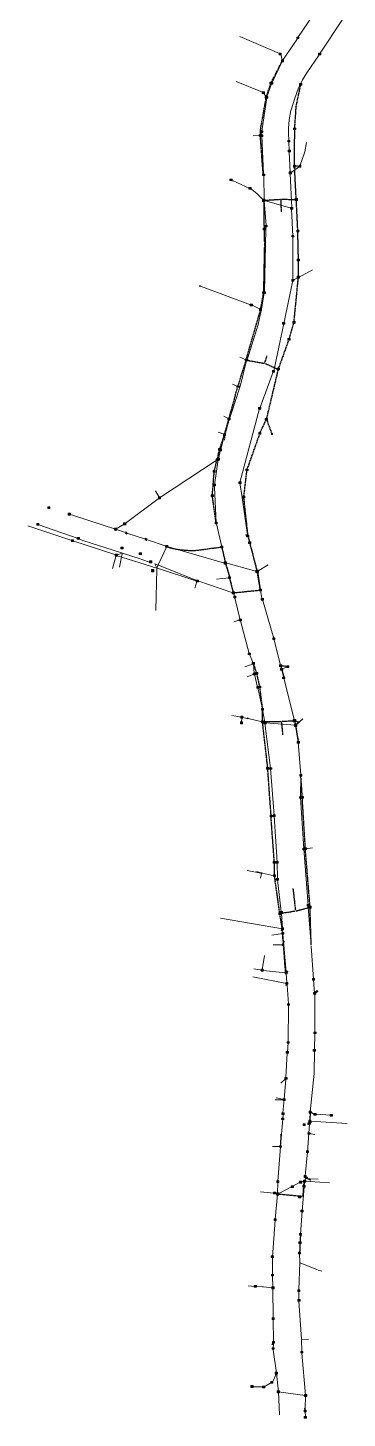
# Model space of a CAD drawing. Header units: metres. Extents: x 105093 to 106173, y 111705 to 118144.
# Drawn here: x 105093 to 105501, y 111705 to 113478 of the extents above; entities that cross this region are included whole.
import ezdxf

# ---------------------------------------------------------------- set-up
doc = ezdxf.new("R2010")
doc.units = ezdxf.units.M
doc.linetypes.add('DASHED', pattern=[1.524, 1.27, -0.254])
for name, color, linetype, lineweight in [('30-RED-ETB-CAMARA', 151, 'CONTINUOUS', 13), ('30-RED-ETB-EXIST', 145, 'CONTINUOUS', 13), ('30-RED-ETB-PROY', 5, 'DASHED', 25)]:
    doc.layers.add(name, color=color, linetype=linetype, lineweight=lineweight)

# ---------------------------------------------------------------- blocks, each defined once
blk = doc.blocks.new('CAM_ETB_T_14')
for p, q in [((-1.39, -1.22), (1.39, 1.22)), ((-1.39, 1.22), (1.39, -1.22))]:
    blk.add_line(p, q)
blk.add_lwpolyline([(-1.39, -1.22), (1.39, -1.22), (1.39, 1.22), (-1.39, 1.22)], close=True)
blk = doc.blocks.new('CAM_ETB_T_13')
for p, q in [((-1.375, -1.025), (1.375, 1.025)), ((-1.375, 1.025), (1.375, -1.025))]:
    blk.add_line(p, q)
blk.add_lwpolyline([(-1.375, -1.025), (1.375, -1.025), (1.375, 1.025), (-1.375, 1.025)], close=True)
blk = doc.blocks.new('CAM_ETB_T_16')
for p, q in [((-1.53, -1.53), (1.53, 1.53)), ((-1.53, 1.53), (1.53, -1.53))]:
    blk.add_line(p, q)
blk.add_lwpolyline([(-1.53, -1.53), (1.53, -1.53), (1.53, 1.53), (-1.53, 1.53)], close=True)
blk = doc.blocks.new('CAM_ETB_T_13A')
for p, q in [((-1.375, -1.025), (1.375, 1.025)), ((-1.375, 1.025), (1.375, -1.025))]:
    blk.add_line(p, q)
blk.add_lwpolyline([(-1.375, -1.025), (1.375, -1.025), (1.375, 1.025), (-1.375, 1.025)], close=True)
blk = doc.blocks.new('CAM_ETB_GEN')
for p, q in [((-0.6, -0.6), (0.6, 0.6)), ((-0.6, 0.6), (0.6, -0.6))]:
    blk.add_line(p, q)
blk.add_lwpolyline([(-0.6, -0.6), (0.6, -0.6), (0.6, 0.6), (-0.6, 0.6)], close=True)
blk = doc.blocks.new('CAM_ETB_T_14A')
for p, q in [((-1.39, -1.22), (1.39, 1.22)), ((-1.39, 1.22), (1.39, -1.22))]:
    blk.add_line(p, q)
blk.add_lwpolyline([(-1.39, -1.22), (1.39, -1.22), (1.39, 1.22), (-1.39, 1.22)], close=True)
blk = doc.blocks.new('CAM_ETB_T_16A')
for p, q in [((-1.53, -1.53), (1.53, 1.53)), ((-1.53, 1.53), (1.53, -1.53))]:
    blk.add_line(p, q)
blk.add_lwpolyline([(-1.53, -1.53), (1.53, -1.53), (1.53, 1.53), (-1.53, 1.53)], close=True)
blk = doc.blocks.new('CAM_ETB_T_18A')
for p, q in [((-1.2, -1.2), (1.2, 1.2)), ((-1.2, 1.2), (1.2, -1.2))]:
    blk.add_line(p, q)
blk.add_lwpolyline([(-1.2, -1.2), (1.2, -1.2), (1.2, 1.2), (-1.2, 1.2)], close=True)
blk = doc.blocks.new('POSTE')
blk.add_circle((0, 0), 0.15)

msp = doc.modelspace()

# ---------------------------------------------------------------- linework, layer by layer
at = {"layer": '30-RED-ETB-EXIST'}
for points in [[(105437.659, 113464.787), (105437.546, 113464.856), (105437.662, 113465.048), (105476.862, 113523.014), (105478.002, 113524.898), (105498.8, 113557.431), (105498.712, 113557.856), (105499.139, 113557.945)], [(105465.454, 113444.116), (105466.022, 113445.056), (105493.821, 113487.015), (105494.753, 113488.313), (105495.561, 113489.499)], [(105363.597, 113466.627), (105414.197, 113444.915), (105414.981, 113444.142)], [(105417.943, 113435.468), (105418.155, 113436.026), (105436.522, 113463.164), (105437.546, 113464.856), (105437.659, 113464.787)], [(105404.196, 113406.621), (105404.432, 113407.165), (105417.553, 113434.439), (105417.943, 113435.468)], [(105417.943, 113435.468), (105415.765, 113443.369), (105414.981, 113444.142)], [(105441.082, 113405.404), (105440.843, 113405.523), (105443.649, 113411.155), (105449.011, 113420.037), (105464.883, 113443.172), (105465.454, 113444.116)], [(105358.877, 113409.143), (105392.548, 113395.569), (105393.471, 113394.86)], [(105397.926, 113388.879), (105398.062, 113389.461), (105403.958, 113406.069), (105404.196, 113406.621)], [(105426.161, 113332.994), (105426.124, 113334.127), (105425.473, 113342.671), (105425.648, 113349.746), (105426.565, 113360.219), (105428.757, 113372.066), (105429.28, 113374.204), (105433.107, 113386.582), (105438.574, 113400.969), (105440.843, 113405.523), (105441.082, 113405.404)], [(105391.464, 113345.131), (105391.413, 113345.726), (105397.79, 113388.298), (105397.326, 113389.02), (105397.303, 113389.059), (105397.096, 113388.939)], [(105397.096, 113388.939), (105397.303, 113389.059), (105394.294, 113394.229), (105393.471, 113394.86)], [(105391.48, 113339.888), (105391.321, 113340.759), (105391.516, 113344.536), (105391.464, 113345.131)], [(105380.682, 113340.01), (105390.685, 113340.181), (105389.748, 113340.253)], [(105393.989, 113290.07), (105393.851, 113291.178), (105391.427, 113339.737), (105391.587, 113340.11), (105390.856, 113340.169), (105391.48, 113339.888)], [(105426.699, 113320.464), (105426.6, 113320.457), (105426.521, 113321.604), (105426.195, 113331.927), (105426.161, 113332.994)], [(105440.254, 113301.135), (105446.653, 113319.396), (105448.761, 113331.439)], [(105428.005, 113292.515), (105427.932, 113292.517), (105427.965, 113293.644), (105426.672, 113319.408), (105426.6, 113320.457), (105426.699, 113320.464)], [(105429.625, 113247.434), (105429.698, 113248.052), (105427.901, 113291.444), (105427.932, 113292.517), (105428.005, 113292.515)], [(105428.005, 113292.515), (105428.542, 113292.471), (105440.244, 113301.106), (105440.254, 113301.135)], [(105353.795, 113282.116), (105353.584, 113282.35), (105352.052, 113283.883), (105352.239, 113283.696)], [(105352.239, 113283.696), (105352.716, 113283.562), (105353.184, 113283.377), (105354.165, 113282.933), (105353.795, 113282.116)], [(105353.795, 113282.116), (105354.165, 113282.933), (105376.386, 113272.875), (105376.461, 113273.042)], [(105393.884, 113257.596), (105394.704, 113258.243), (105394.133, 113288.922), (105393.989, 113290.07)], [(105376.461, 113273.042), (105376.386, 113272.875), (105376.44, 113272.851), (105378.292, 113271.661), (105385.752, 113265.894), (105393.96, 113257.764), (105393.884, 113257.596)], [(105397.02, 113224.682), (105397.101, 113225.557), (105394.416, 113257.005), (105393.884, 113257.596)], [(105393.884, 113257.596), (105395.16, 113257.485), (105429.139, 113247.722), (105429.625, 113247.434)], [(105431.208, 113211.906), (105431.209, 113212.035), (105429.624, 113246.936), (105429.625, 113247.434)], [(105394.962, 113139.835), (105394.809, 113139.991), (105394.948, 113141.504), (105396.843, 113221.022), (105394.827, 113221.07)], [(105394.827, 113221.07), (105396.843, 113221.022), (105396.899, 113223.365), (105397.02, 113224.682)], [(105431.207, 113155.702), (105431.177, 113156.371), (105431.208, 113211.906)], [(105438.273, 113159.498), (105438.415, 113159.238), (105456.206, 113168.929)], [(105419.529, 113100.67), (105431.078, 113155.201), (105431.207, 113155.702)], [(105431.207, 113155.702), (105431.815, 113155.643), (105438.415, 113159.238), (105438.273, 113159.498)], [(105311.596, 113148.113), (105312.814, 113147.604), (105313.146, 113148.397), (105311.928, 113148.906)], [(105313.151, 113148.09), (105377.315, 113124.551), (105378.329, 113124.148)], [(105389.967, 113118.446), (105390.954, 113118.146), (105391.264, 113119.167), (105394.746, 113139.312), (105394.809, 113139.991), (105394.962, 113139.835)], [(105378.329, 113124.148), (105379.361, 113123.737), (105390.39, 113118.227), (105389.967, 113118.446)], [(105386.817, 113099.287), (105390.624, 113117.061), (105390.954, 113118.146), (105389.967, 113118.446)], [(105372.478, 113054.034), (105372.345, 113053.61), (105372.968, 113054.411), (105386.817, 113099.287)], [(105406.459, 113039.645), (105406.727, 113040.218), (105419.529, 113100.67)], [(105361.181, 113020.229), (105363.352, 113019.331), (105363.761, 113020.319), (105372.177, 113053.394), (105372.345, 113053.61), (105372.478, 113054.034)], [(105363.741, 113057.44), (105371.589, 113054.338), (105371.547, 113054.231)], [(105371.547, 113054.231), (105371.589, 113054.338), (105373, 113053.78), (105372.478, 113054.034)], [(105388.869, 112992.319), (105388.875, 112992.66), (105406.186, 113039.063), (105406.459, 113039.645)], [(105349.625, 112978.683), (105350.11, 112978.392), (105350.571, 112979.159), (105353.046, 112986.753), (105362.919, 113018.285), (105363.352, 113019.331), (105361.181, 113020.229)], [(105353.985, 113023.043), (105361.161, 113020.18), (105361.181, 113020.229)], [(105363.671, 112897.537), (105363.623, 112897.874), (105388.819, 112992.288), (105388.869, 112992.319)], [(105343.019, 112982.293), (105349.823, 112978.485), (105349.625, 112978.683)], [(105343.893, 112958.853), (105344.242, 112958.674), (105344.731, 112959.629), (105349.906, 112978.052), (105350.11, 112978.392), (105349.625, 112978.683)], [(105335.688, 112961.801), (105344.196, 112958.959), (105343.893, 112958.853)], [(105338.932, 112939.388), (105339.267, 112940.34), (105344.186, 112958.566), (105344.242, 112958.674), (105343.893, 112958.853)], [(105344.066, 112951.854), (105345.006, 112958.816), (105343.893, 112958.853)], [(105336.31, 112927.533), (105336.109, 112926.559), (105336.17, 112926.953), (105336.45, 112928.114), (105338.977, 112939.603), (105338.932, 112939.388)], [(105260.992, 112878.371), (105260.955, 112878.427), (105334.486, 112926.871), (105334.53, 112926.804)], [(105331.167, 112894.725), (105336.109, 112926.559), (105336.31, 112927.533)], [(105334.53, 112926.804), (105334.486, 112926.871), (105335.711, 112927.678), (105336.31, 112927.533)], [(105260.992, 112878.371), (105260.719, 112878.975), (105255.949, 112887.22)], [(105333.448, 112846.222), (105333.542, 112846.207), (105331.094, 112891.944), (105330.997, 112893.629), (105331.167, 112894.725)], [(105368.724, 112879.193), (105366.381, 112878.849), (105363.657, 112897.354), (105363.671, 112897.537)], [(105216.649, 112845.139), (105217.183, 112845.406), (105260.903, 112878.392), (105260.955, 112878.427), (105260.992, 112878.371)], [(105371.323, 112830.909), (105373.394, 112831.213), (105366.381, 112878.849), (105368.724, 112879.193)], [(105145.883, 112857.375), (105151.449, 112855.745), (105205.081, 112838.185), (105205.104, 112838.253)], [(105092.951, 112842.686), (105149.095, 112824.029), (105149.986, 112823.844)], [(105105.799, 112844.429), (105105.902, 112844.453), (105157.272, 112826.239), (105157.427, 112826.674)], [(105205.104, 112838.253), (105205.081, 112838.185), (105206.151, 112837.835), (105217.652, 112833.961)], [(105205.104, 112838.253), (105205.536, 112838.749), (105216.115, 112844.871), (105216.649, 112845.139)], [(105219.541, 112833.233), (105243.016, 112825.715)], [(105340.541, 112815.622), (105340.463, 112815.604), (105333.708, 112845.025), (105333.448, 112846.222)], [(105373.627, 112829.626), (105373.394, 112831.213), (105371.323, 112830.909)], [(105371.323, 112830.909), (105371.38, 112830.897), (105373.017, 112830.044), (105373.627, 112829.626)], [(105149.986, 112823.844), (105149.316, 112824.066), (105205.46, 112805.41), (105205.923, 112805.073)], [(105157.427, 112826.674), (105157.272, 112826.239), (105163.326, 112824.093), (105212.541, 112807.986), (105236.356, 112800.394)], [(105244.527, 112825.112), (105269.645, 112816.778), (105270.201, 112816.592), (105270.148, 112816.42)], [(105258.122, 112789.294), (105258.993, 112791.406), (105259.865, 112793.517), (105269.879, 112815.539), (105270.148, 112816.42)], [(105270.155, 112816.418), (105270.647, 112816.43), (105344.101, 112794.878), (105345.211, 112795.11), (105345.169, 112795.31)], [(105345.169, 112795.31), (105345.248, 112795.118), (105344.913, 112796.221), (105340.463, 112815.604), (105340.541, 112815.622)], [(105376.077, 112821.184), (105373.627, 112829.626)], [(105385.657, 112784.429), (105385.43, 112784.945), (105376.131, 112820.997), (105376.077, 112821.184)], [(105201.215, 112788.164), (105205.838, 112804.674), (105205.923, 112805.073)], [(105205.923, 112805.073), (105206.491, 112805.39), (105212.812, 112807.771)], [(105256.287, 112734.458), (105257.534, 112787.385), (105258.042, 112788.562), (105257.436, 112788.569), (105206.372, 112804.642), (105205.923, 112805.073)], [(105210.039, 112789.951), (105213.196, 112807.2)], [(105237.39, 112800.11), (105249.539, 112795.956), (105249.798, 112796.715)], [(105309.228, 112772.358), (105308.81, 112772.135), (105258.27, 112788.54), (105257.45, 112788.882), (105255.179, 112794.019), (105256.259, 112793.666), (105308.637, 112772.807), (105309.228, 112772.358)], [(105345.169, 112795.31), (105345.885, 112795.354), (105385.202, 112784.158), (105385.657, 112784.429)], [(105350.367, 112776.477), (105350.215, 112777.567), (105345.458, 112794.089), (105345.248, 112795.118), (105345.211, 112795.11), (105345.169, 112795.31)], [(105385.657, 112784.429), (105385.967, 112784.577), (105385.743, 112784.43), (105399.605, 112792.948)], [(105389.593, 112760.77), (105389.905, 112760.763), (105389.921, 112761.481), (105386.305, 112783.773), (105385.657, 112784.429)], [(105306.169, 112763.058), (105308.848, 112771.563), (105309.139, 112772.389), (105309.228, 112772.358)], [(105309.228, 112772.358), (105309.139, 112772.389), (105309.199, 112772.56), (105309.798, 112772.394), (105354.522, 112757.138), (105355.323, 112756.8), (105355.152, 112757.057)], [(105333.983, 112774.562), (105349.788, 112776.468), (105350.367, 112776.477)], [(105355.152, 112757.057), (105354.984, 112757.503), (105350.519, 112775.387), (105350.367, 112776.477)], [(105392.308, 112748.784), (105392.297, 112748.822), (105391.663, 112750.192), (105389.894, 112760.236), (105389.905, 112760.763), (105389.593, 112760.77)], [(105357.273, 112751.739), (105356.997, 112751.66), (105356.607, 112753.026), (105355.759, 112755.822), (105355.312, 112756.815), (105355.152, 112757.057)], [(105364.165, 112722.611), (105364.102, 112722.66), (105357.212, 112750.909), (105356.997, 112751.66), (105357.273, 112751.739)], [(105406.947, 112698.847), (105406.874, 112698.828), (105406.866, 112698.857), (105392.308, 112748.784)], [(105355.727, 112720.335), (105363.494, 112722.538), (105364.126, 112722.602)], [(105375.681, 112679.392), (105375.365, 112679.956), (105364.358, 112721.619), (105364.126, 112722.602)], [(105415.755, 112664.25), (105415.631, 112664.214), (105415.593, 112664.343), (105406.874, 112698.828), (105406.947, 112698.847)], [(105380.794, 112667.193), (105380.381, 112667.589), (105375.949, 112678.915), (105375.681, 112679.392)], [(105369.805, 112662.748), (105380.385, 112666.784), (105380.64, 112667.136), (105380.709, 112667.083), (105380.794, 112667.193)], [(105372.706, 112650.063), (105381.486, 112653.513), (105381.939, 112654.006), (105382.036, 112653.832)], [(105382.053, 112653.842), (105381.705, 112654.343), (105381.133, 112666.755), (105380.709, 112667.083), (105380.794, 112667.193)], [(105386.464, 112636.523), (105386.673, 112636.103), (105386.197, 112637.089), (105382.322, 112653.32), (105382.036, 112653.832)], [(105416.932, 112659.797), (105416.911, 112659.788), (105415.631, 112664.214), (105415.755, 112664.25)], [(105419.549, 112648.776), (105419.616, 112648.792), (105417.113, 112659.278), (105416.931, 112659.798)], [(105416.932, 112659.797), (105424.756, 112663.147), (105424.693, 112663.041)], [(105392.51, 112608.671), (105392.332, 112609.214), (105386.716, 112636.014), (105386.673, 112636.103), (105386.464, 112636.523)], [(105433.364, 112594.123), (105419.62, 112648.777), (105419.616, 112648.792), (105419.549, 112648.776)], [(105353.36, 112600.683), (105365.468, 112598.479), (105366.024, 112598.494)], [(105395.66, 112591.641), (105395.359, 112592.252), (105392.681, 112608.15), (105392.51, 112608.671)], [(105365.617, 112591.573), (105365.531, 112591.679), (105365.911, 112597.299), (105366.062, 112598.369), (105366.024, 112598.494)], [(105366.024, 112598.494), (105366.062, 112598.369), (105367.184, 112598.218), (105372.351, 112597.153)], [(105372.643, 112596.744), (105373.936, 112596.478), (105374.109, 112597.32), (105372.816, 112597.587)], [(105374.333, 112596.739), (105392.001, 112592.868), (105392.573, 112592.945)], [(105390.717, 112591.41), (105390.961, 112591.543), (105392.57, 112592.878), (105392.573, 112592.945)], [(105392.573, 112592.945), (105392.57, 112592.878), (105392.88, 112592.864), (105395.068, 112591.595), (105395.479, 112591.73), (105395.66, 112591.641)], [(105402.883, 112533.205), (105402.863, 112533.479), (105395.603, 112591.159), (105395.66, 112591.641)], [(105395.66, 112591.641), (105396.15, 112591.443), (105434.136, 112588.439), (105434.693, 112588.406)], [(105434.693, 112588.406), (105434.663, 112588.957), (105433.364, 112594.123)], [(105438.167, 112566.642), (105434.643, 112587.838), (105434.693, 112588.406)], [(105434.693, 112588.406), (105435.166, 112588.325), (105443.732, 112596.367)], [(105441.384, 112524.659), (105441.342, 112525.217), (105438.168, 112566.632), (105438.167, 112566.642)], [(105407.291, 112472.944), (105407.281, 112473.084), (105402.883, 112533.205)], [(105441.083, 112496.195), (105441.057, 112496.309), (105441.383, 112524.053), (105441.384, 112524.659)], [(105445.157, 112430.716), (105445.153, 112430.759), (105441.054, 112496.096), (105441.057, 112496.309), (105441.083, 112496.195)], [(105411.225, 112413.644), (105411.293, 112413.645), (105411.293, 112413.705), (105407.291, 112472.944)], [(105445.14, 112430.734), (105445.742, 112430.711), (105447.162, 112430.916)], [(105450.712, 112358.73), (105449.1, 112380.917), (105445.157, 112430.716)], [(105447.162, 112430.916), (105456.217, 112432.226)], [(105411.459, 112391.92), (105411.44, 112392.517), (105411.293, 112413.645), (105411.225, 112413.644)], [(105372.777, 112403.3), (105390.55, 112399.788)], [(105384.951, 112401.742), (105390.611, 112400.083)], [(105389.883, 112393.193), (105391.11, 112399.204)], [(105390.474, 112399.416), (105391.766, 112399.15), (105391.94, 112399.992), (105390.647, 112400.259)], [(105391.923, 112399.54), (105407.18, 112396.542), (105407.787, 112396.562)], [(105416.543, 112349.47), (105416.623, 112348.557), (105416.448, 112350.567), (105411.479, 112391.323), (105411.459, 112391.92)], [(105453.084, 112356.454), (105450.899, 112356.287), (105450.712, 112358.724)], [(105454.606, 112307.77), (105450.899, 112356.287), (105453.084, 112356.454)], [(105339, 112342.584), (105417.926, 112328.889), (105417.928, 112328.861), (105418.034, 112328.869)], [(105418.034, 112328.869), (105417.883, 112329.479), (105416.639, 112348.374), (105416.623, 112348.557), (105416.543, 112349.47)], [(105404.333, 112320.519), (105417.881, 112322.898), (105418.483, 112323.028)], [(105416.441, 112326.507), (105418.109, 112326.643), (105417.928, 112328.861), (105418.034, 112328.869)], [(105416.441, 112326.507), (105416.857, 112326.683), (105418.027, 112328.289), (105418.034, 112328.869)], [(105418.483, 112323.028), (105418.357, 112323.611), (105418.109, 112326.643), (105416.441, 112326.507)], [(105419.386, 112312.361), (105419.463, 112312.367), (105418.609, 112322.444), (105418.483, 112323.028)], [(105405.972, 112308.248), (105419.388, 112308.203), (105418.24, 112308.212)], [(105418.24, 112308.212), (105419.761, 112308.145), (105419.781, 112308.616), (105419.463, 112312.367), (105419.386, 112312.361)], [(105422.601, 112272.668), (105422.801, 112273.223), (105419.744, 112307.757), (105419.761, 112308.145), (105418.24, 112308.212)], [(105457.575, 112264.438), (105454.691, 112306.722)], [(105392.117, 112275.925), (105392.035, 112276.51), (105395.007, 112294.618)], [(105380.039, 112267.532), (105422.916, 112259.136), (105423.283, 112258.889), (105423.523, 112259.244)], [(105381.264, 112277.871), (105391.508, 112276.016), (105392.117, 112275.925)], [(105392.117, 112275.925), (105393.224, 112275.759), (105421.986, 112272.637), (105422.565, 112272.652)], [(105423.523, 112259.244), (105423.418, 112259.832), (105422.631, 112272.072), (105422.565, 112272.652)], [(105422.601, 112272.668), (105422.796, 112273.276), (105423.931, 112275.146), (105424.577, 112274.2)], [(105459.006, 112246.429), (105457.63, 112263.952), (105457.578, 112264.438)], [(105422.115, 112256.991), (105423.748, 112257.119), (105423.627, 112258.656), (105423.283, 112258.889), (105423.523, 112259.244)], [(105422.115, 112256.991), (105422.477, 112257.262), (105423.627, 112258.656), (105423.523, 112259.244)], [(105425.709, 112232.275), (105425.616, 112233.338), (105423.748, 112257.119), (105422.115, 112256.991)], [(105459.419, 112196.2), (105459.056, 112245.877), (105458.981, 112246.427)], [(105459.006, 112246.429), (105459.012, 112246.361), (105462.894, 112248.994), (105462.202, 112249.683), (105461.859, 112249.965)], [(105425.156, 112183.886), (105425.297, 112184.488), (105425.807, 112231.145), (105425.709, 112232.275)], [(105458.692, 112173.999), (105458.693, 112174.154), (105459.423, 112195.593), (105459.419, 112196.2)], [(105424.192, 112171.415), (105424.301, 112171.912), (105425.128, 112183.288), (105425.156, 112183.886)], [(105422.371, 112138.069), (105422.355, 112139.248), (105424.111, 112170.845), (105424.192, 112171.415)], [(105453.375, 112094.966), (105453.563, 112095.197), (105453.383, 112095.344), (105458.225, 112144.262), (105458.756, 112173.68), (105458.692, 112173.999)], [(105415.946, 112132.054), (105422.212, 112137.98), (105422.368, 112138.069)], [(105420.092, 112111.008), (105422.384, 112137.047), (105422.371, 112138.069)], [(105408.723, 112110.91), (105420.142, 112110.853), (105420.085, 112111.009)], [(105409.703, 112113.217), (105420.085, 112111.009)], [(105418.674, 112093.236), (105418.624, 112094.336), (105420.092, 112111.008)], [(105415.551, 112051.239), (105415.543, 112051.837), (105418.282, 112086.531)], [(105418.282, 112086.531), (105418.725, 112092.137), (105418.674, 112093.236)], [(105452.827, 112083.559), (105452.915, 112084.569), (105453.36, 112094.369), (105453.375, 112094.966)], [(105453.375, 112094.966), (105453.563, 112095.197), (105453.989, 112094.851), (105458.945, 112092.256), (105459.458, 112092.294), (105459.451, 112092.379)], [(105459.451, 112092.379), (105459.458, 112092.294), (105459.932, 112092.33), (105479.846, 112091.006), (105480.327, 112090.977)], [(105451.672, 112067.835), (105451.664, 112067.942), (105452.571, 112080.263), (105451.78, 112080.322)], [(105451.78, 112080.322), (105452.571, 112080.263), (105452.739, 112082.549), (105452.827, 112083.559)], [(105452.827, 112083.559), (105453.312, 112083.461), (105500.578, 112080.421)], [(105405.307, 112051.458), (105414.935, 112051.231), (105415.551, 112051.237)], [(105412.003, 112006.479), (105411.995, 112007.076), (105415.568, 112050.688), (105415.571, 112051.238), (105415.551, 112051.237)], [(105415.551, 112051.239), (105415.331, 112051.711), (105415.723, 112067.062)], [(105449.949, 112044.571), (105451.673, 112067.822), (105451.672, 112067.835)], [(105451.722, 112067.839), (105452.333, 112067.761), (105459.188, 112066.606)], [(105446.899, 112013.152), (105447.001, 112013.148), (105447.029, 112014.016), (105449.949, 112044.5)], [(105411.776, 111990.859), (105411.669, 111991.305), (105412.011, 112005.882), (105412.003, 112006.479)], [(105411.776, 111990.859), (105412.333, 111990.727), (105430.465, 112000.291), (105430.503, 112000.137)], [(105430.503, 112000.137), (105430.519, 112000.07), (105440.585, 112005.859), (105441.2, 112005.855)], [(105441.2, 112005.855), (105441.816, 112005.852), (105445.799, 112007.318), (105446.17, 112007.214)], [(105442.887, 111968.995), (105445.579, 111999.781), (105445.511, 112000.553)], [(105445.511, 112000.553), (105445.673, 112001.345), (105446.316, 112007.231), (105446.17, 112007.214)], [(105446.17, 112007.214), (105446.29, 112007.203), (105446.398, 112008.314), (105447.28, 112010.478)], [(105446.17, 112007.214), (105446.29, 112007.203), (105446.289, 112007.188), (105447.419, 112007.121), (105453.281, 112006.72), (105453.444, 112009.104)], [(105447.266, 112010.485), (105448.569, 112010.372), (105447.232, 112010.444), (105446.963, 112011.992), (105447.001, 112013.148), (105446.899, 112013.152)], [(105447.266, 112010.485), (105448.569, 112010.372), (105453.497, 112010.11), (105453.444, 112009.104)], [(105453.444, 112009.104), (105453.281, 112006.72), (105477.987, 112005.029)], [(105453.444, 112009.104), (105453.497, 112010.11), (105463.388, 112009.583)], [(105389.864, 111993.547), (105407.092, 111991.837), (105407.708, 111991.845)], [(105407.708, 111991.845), (105408.324, 111991.853), (105411.129, 111990.877), (105411.442, 111990.545), (105411.776, 111990.859)], [(105408.573, 111958.045), (105408.59, 111958.642), (105411.717, 111990.252), (105411.442, 111990.545), (105411.776, 111990.859)], [(105441.014, 111939.398), (105442.887, 111968.995)], [(105405.039, 111910.703), (105408.556, 111957.448), (105408.573, 111958.045)], [(105439.785, 111915.307), (105439.784, 111915.341), (105440.325, 111928.503), (105440.328, 111928.549)], [(105440.328, 111928.549), (105441.014, 111939.398)], [(105405.23, 111887.231), (105405.216, 111888.332), (105405.061, 111908.405), (105405.032, 111910.606), (105405.039, 111910.703)], [(105440.001, 111903.173), (105439.785, 111915.307)], [(105438.929, 111867.304), (105439, 111867.305), (105438.984, 111868.487), (105440.001, 111903.173)], [(105440.536, 111903.021), (105462.638, 111894.073)], [(105463.585, 111893.713), (105468.388, 111892.209)], [(105374.389, 111873.718), (105382.736, 111872.956), (105383.351, 111872.984)], [(105405.802, 111871.002), (105405.75, 111872.103), (105405.245, 111886.131), (105405.23, 111887.231)], [(105383.351, 111872.984), (105384.469, 111873.035), (105392.47, 111872.361), (105393.702, 111872.378), (105405.797, 111870.96)], [(105404.398, 111870.153), (105404.423, 111870.204), (105405.807, 111871.07), (105405.802, 111871.002)], [(105406.007, 111831.75), (105406.093, 111831.751), (105406.08, 111832.798), (105405.85, 111869.904), (105405.824, 111870.957), (105405.797, 111870.96)], [(105439.011, 111855.225), (105438.996, 111856.339), (105439.013, 111866.286), (105439, 111867.305), (105438.929, 111867.304)], [(105442.171, 111805.699), (105439.025, 111854.138), (105439.011, 111855.225)], [(105406.549, 111801.449), (105406.654, 111801.45), (105406.639, 111802.616), (105406.109, 111830.597), (105406.093, 111831.751), (105406.007, 111831.75)], [(105442.232, 111804.684), (105451.163, 111805.674)], [(105442.751, 111789.068), (105442.736, 111790.157), (105442.232, 111804.684)], [(105404.322, 111798.825), (105406.491, 111798.611), (105406.668, 111800.415), (105406.654, 111801.45), (105406.549, 111801.449)], [(105404.322, 111798.825), (105404.381, 111798.816), (105406.638, 111801.403), (105406.549, 111801.449)], [(105406.068, 111793.714), (105406.061, 111794.25), (105406.491, 111798.611), (105404.322, 111798.825)], [(105410.145, 111762.302), (105410.139, 111762.839), (105406.09, 111792.049), (105406.068, 111793.714)], [(105447.543, 111733.717), (105447.472, 111733.724), (105447.527, 111734.266), (105442.765, 111787.955), (105442.751, 111789.068)], [(105393.997, 111744.791), (105394.672, 111744.9), (105403.881, 111750.42), (105404.49, 111750.514)], [(105404.49, 111750.514), (105405.098, 111750.608), (105410.196, 111761.838), (105410.145, 111762.302)], [(105412.68, 111738.382), (105410.196, 111761.838), (105410.145, 111762.302)], [(105379.155, 111745.209), (105379.328, 111745.547), (105379.26, 111745.187), (105380.335, 111744.976), (105393.456, 111744.704), (105393.997, 111744.791)], [(105414.119, 111709.152), (105412.68, 111738.382)], [(105412.68, 111738.382), (105446.987, 111733.717), (105447.467, 111733.674), (105447.472, 111733.724), (105447.543, 111733.717)], [(105446.005, 111717.284), (105447.099, 111717.253), (105447.544, 111733.194), (105447.543, 111733.717)], [(105446.971, 111714.027), (105447.01, 111714.081), (105447.099, 111717.253), (105446.005, 111717.284)], [(105446.971, 111714.027), (105446.971, 111714.605), (105446.189, 111716.882), (105446.005, 111717.284)], [(105447.136, 111705.894), (105447.205, 111706.365), (105447.006, 111714.228), (105446.971, 111714.027)]]:
    msp.add_lwpolyline(points, dxfattribs=at)
at = {"layer": '30-RED-ETB-PROY'}
for points in [[(105403.239, 113407.035), (105403.519, 113407.585), (105417.522, 113434.982), (105417.943, 113435.468)], [(105397.096, 113388.939), (105397.256, 113389.499), (105403.136, 113406.457), (105403.239, 113407.035)], [(105433.561, 113348.725), (105433.577, 113349.321), (105435.495, 113377.423), (105441.183, 113404.752), (105441.082, 113405.404)], [(105391.464, 113345.131), (105389.898, 113345.165), (105389.955, 113347.803), (105397.149, 113388.217), (105397.096, 113388.939)], [(105389.748, 113340.253), (105389.805, 113340.856), (105389.898, 113345.165), (105391.464, 113345.131)], [(105433.314, 113301.295), (105433.346, 113301.895), (105433.58, 113348.119), (105433.561, 113348.725)], [(105393.993, 113290.071), (105393.378, 113290.828), (105389.768, 113339.647), (105389.748, 113340.253)], [(105433.314, 113301.295), (105433.993, 113301.458), (105439.568, 113301.284), (105440.3, 113301.118)], [(105435.547, 113258.6), (105435.497, 113259.165), (105433.365, 113300.659), (105433.314, 113301.295)], [(105393.884, 113257.596), (105395.368, 113257.696), (105415.478, 113258.925)], [(105397.024, 113224.682), (105394.813, 113224.653), (105394.393, 113256.978), (105393.884, 113257.596)], [(105416.639, 113242.973), (105416.272, 113258.568)], [(105416.735, 113258.987), (105434.976, 113258.711), (105435.547, 113258.6)], [(105437.531, 113218.423), (105437.526, 113218.98), (105435.637, 113258.024), (105435.547, 113258.6)], [(105394.037, 113140.062), (105394.119, 113140.623), (105395.308, 113201.221), (105394.863, 113220.474), (105394.827, 113221.07)], [(105394.827, 113221.07), (105394.851, 113221.676), (105394.813, 113224.653), (105397.024, 113224.682)], [(105438.273, 113181.54), (105438.334, 113182.128), (105437.539, 113217.752), (105437.531, 113218.423)], [(105438.273, 113159.498), (105438.352, 113159.991), (105438.326, 113180.905), (105438.273, 113181.54)], [(105432.723, 113102.099), (105432.707, 113102.71), (105438.241, 113158.843), (105438.273, 113159.498)], [(105389.967, 113118.446), (105390.139, 113118.996), (105393.995, 113139.444), (105394.037, 113140.062)], [(105371.547, 113054.231), (105371.719, 113054.782), (105389.845, 113117.839), (105389.967, 113118.446)], [(105426.273, 113080.353), (105426.388, 113080.921), (105432.622, 113101.503), (105432.723, 113102.099)], [(105412.711, 113042.388), (105412.937, 113042.922), (105426.227, 113079.647), (105426.273, 113080.353)], [(105361.181, 113020.229), (105361.414, 113020.833), (105371.438, 113053.606), (105371.547, 113054.231)], [(105372.478, 113054.034), (105373.036, 113053.687), (105394.442, 113049.813)], [(105395.225, 113050.119), (105398.167, 113059.196)], [(105395.747, 113049.603), (105412.127, 113042.351), (105412.711, 113042.388)], [(105397.451, 112978.28), (105397.749, 112978.863), (105412.625, 113041.711), (105412.711, 113042.388)], [(105349.625, 112978.683), (105349.772, 112979.254), (105360.858, 113019.781), (105361.181, 113020.229)], [(105343.893, 112958.853), (105344.108, 112959.417), (105349.523, 112978.09), (105349.625, 112978.683)], [(105389.145, 112960.632), (105389.224, 112961.197), (105397.212, 112977.674), (105397.451, 112978.28)], [(105404.566, 112959.837), (105404.425, 112960.394), (105397.988, 112977.956), (105397.451, 112978.28)], [(105337.778, 112940.023), (105338.015, 112940.559), (105343.758, 112958.253), (105343.893, 112958.853)], [(105372.79, 112913.95), (105372.909, 112914.547), (105389.06, 112959.931), (105389.145, 112960.632)], [(105334.53, 112926.804), (105334.709, 112927.356), (105337.642, 112939.423), (105337.778, 112940.023)], [(105330.805, 112912.049), (105330.904, 112912.683), (105334.36, 112926.226), (105334.53, 112926.804)], [(105331.214, 112894.718), (105329.529, 112894.851), (105330.838, 112911.399), (105330.805, 112912.049)], [(105368.724, 112879.193), (105368.664, 112879.792), (105372.66, 112913.363), (105372.79, 112913.95)], [(105328.482, 112880.983), (105328.486, 112881.668), (105329.529, 112894.851), (105331.214, 112894.718)], [(105333.448, 112846.222), (105333.303, 112846.976), (105328.457, 112880.238), (105328.482, 112880.983)], [(105373.627, 112829.626), (105373.918, 112830.494), (105368.69, 112878.551), (105368.724, 112879.193)], [(105217.216, 112833.262), (105219.513, 112832.483), (105219.967, 112833.821), (105217.67, 112834.6)], [(105242.348, 112825.083), (105244.644, 112824.304), (105245.098, 112825.642), (105242.801, 112826.421)], [(105270.155, 112816.418), (105270.715, 112815.718), (105273.425, 112814.937), (105282.208, 112812.802), (105292.346, 112811.667), (105303.737, 112810.936), (105312.657, 112811.826), (105322.854, 112813.453), (105339.96, 112815.485), (105340.541, 112815.622)], [(105345.169, 112795.31), (105345.229, 112796.165), (105340.986, 112815.103), (105340.541, 112815.622)], [(105376.12, 112821.196), (105376.377, 112821.263), (105374.353, 112828.997), (105373.627, 112829.626)], [(105385.657, 112784.429), (105385.788, 112785.295), (105376.377, 112821.263), (105376.12, 112821.196)], [(105350.367, 112776.477), (105350.649, 112777.357), (105345.68, 112794.636), (105345.169, 112795.31)], [(105389.593, 112760.77), (105389.707, 112761.474), (105385.904, 112783.606), (105385.657, 112784.429)], [(105355.152, 112757.057), (105355.36, 112757.835), (105350.842, 112775.752), (105350.367, 112776.477)], [(105355.152, 112757.057), (105355.758, 112757.321), (105389.186, 112760.622), (105389.593, 112760.77)], [(105385.072, 112654.582), (105385.028, 112655.228), (105381.212, 112666.5), (105380.794, 112667.193)], [(105389.045, 112637.251), (105389.048, 112637.866), (105385.254, 112653.99), (105385.072, 112654.582)], [(105415.755, 112664.25), (105416.436, 112664.382), (105424.662, 112663.596), (105424.693, 112663.041)], [(105416.931, 112659.798), (105417.171, 112659.863), (105416.132, 112663.724), (105415.755, 112664.25)], [(105419.549, 112648.776), (105419.909, 112649.69), (105417.171, 112659.863), (105416.931, 112659.798)], [(105392.515, 112608.673), (105392.559, 112609.513), (105389.189, 112636.699), (105389.045, 112637.251)], [(105392.573, 112592.945), (105392.664, 112593.498), (105392.635, 112608.126), (105392.515, 112608.673)], [(105399.156, 112533.258), (105399.232, 112533.854), (105392.482, 112592.393), (105392.573, 112592.945)], [(105392.573, 112592.945), (105393.143, 112592.851), (105395.634, 112592.904), (105395.66, 112591.641)], [(105395.66, 112591.641), (105395.634, 112592.904), (105416.228, 112593.343)], [(105418.606, 112576.301), (105416.876, 112592.98)], [(105417.565, 112593.367), (105432.659, 112594.202), (105433.341, 112594.117)], [(105433.341, 112594.117), (105433.991, 112594.275), (105438.786, 112592.361), (105434.693, 112588.406)], [(105434.693, 112588.406), (105434.892, 112588.441), (105433.999, 112593.596), (105433.341, 112594.117)], [(105438.123, 112566.635), (105438.534, 112567.42), (105434.892, 112588.441), (105434.693, 112588.406)], [(105403.506, 112472.582), (105403.441, 112473.195), (105399.198, 112532.659), (105399.156, 112533.258)], [(105443.213, 112496.283), (105443.273, 112496.873), (105441.398, 112524.062), (105441.384, 112524.659)], [(105447.168, 112430.876), (105447.204, 112431.465), (105443.208, 112495.68), (105443.213, 112496.283)], [(105407.566, 112413.574), (105407.501, 112414.177), (105403.36, 112472.022), (105403.506, 112472.582)], [(105450.738, 112358.732), (105452.989, 112358.916), (105447.159, 112430.271), (105447.168, 112430.876)], [(105407.786, 112396.581), (105407.773, 112397.365), (105407.705, 112412.965), (105407.566, 112413.574)], [(105414.607, 112348.381), (105414.378, 112349.028), (105407.876, 112395.703), (105407.786, 112396.581)], [(105434.913, 112352.081), (105431.73, 112380.016)], [(105435.366, 112351.591), (105452.594, 112356.394), (105453.084, 112356.454)], [(105453.084, 112356.454), (105453.15, 112356.944), (105452.989, 112358.916), (105450.738, 112358.732)], [(105454.603, 112307.81), (105453.185, 112355.813), (105453.084, 112356.454)], [(105418.034, 112328.869), (105417.695, 112329.612), (105414.595, 112347.763), (105414.607, 112348.381)], [(105414.607, 112348.381), (105415.251, 112348.476), (105416.669, 112348.71), (105416.543, 112349.47)], [(105416.543, 112349.47), (105416.669, 112348.71), (105434.032, 112351.565)], [(105419.386, 112312.361), (105418.874, 112312.852), (105418.101, 112322.115), (105418.483, 112323.028)], [(105418.24, 112308.212), (105419.356, 112308.295), (105419.104, 112311.666), (105419.386, 112312.361)], [(105418.24, 112308.212), (105418.588, 112308.761), (105419.514, 112311.769), (105419.386, 112312.361)], [(105422.601, 112272.668), (105421.952, 112273.504), (105419.356, 112308.295), (105418.24, 112308.212)], [(105458.981, 112246.427), (105459.606, 112246.933), (105461.719, 112249.547), (105461.859, 112249.965)], [(105452.827, 112083.559), (105453.064, 112083.544), (105453.742, 112094.15), (105453.375, 112094.966)], [(105451.78, 112080.322), (105452.901, 112081.001), (105453.064, 112083.544), (105452.827, 112083.559)], [(105451.78, 112080.322), (105453.463, 112080.396), (105454.734, 112081.698), (105452.827, 112083.559)], [(105439.876, 111986.952), (105444.233, 111988.374), (105445.148, 111999.743), (105445.511, 112000.553)], [(105445.511, 112000.553), (105445.124, 112001.337), (105445.926, 112006.42), (105446.17, 112007.214)], [(105446.899, 112013.152), (105447.077, 112012.254), (105448.616, 112011.332)], [(105448.616, 112011.332), (105450.562, 112010.163), (105453.444, 112009.104)], [(105453.444, 112009.104), (105451.841, 112009.749), (105453.285, 112009.169), (105453.444, 112009.104)], [(105411.776, 111990.859), (105412.589, 111990.843), (105439.994, 111988.172), (105439.876, 111986.952)], [(105439.799, 111915.307), (105440.232, 111916.116), (105440.821, 111928.525), (105440.345, 111928.548)], [(105440.345, 111928.548), (105440.821, 111928.525), (105441.307, 111938.773), (105440.965, 111939.401)]]:
    msp.add_lwpolyline(points, dxfattribs=at)

# ---------------------------------------------------------------- block references
at = {"layer": '30-RED-ETB-CAMARA'}
for name, p in [('CAM_ETB_T_13', (105437.659, 113464.787)), ('CAM_ETB_T_13', (105414.981, 113444.142)), ('CAM_ETB_T_14', (105417.943, 113435.468)), ('CAM_ETB_T_13', (105465.451, 113444.118)), ('CAM_ETB_T_13', (105403.239, 113407.035)), ('CAM_ETB_T_13', (105404.195, 113406.617)), ('CAM_ETB_T_13', (105441.082, 113405.404)), ('CAM_ETB_T_13', (105393.443, 113394.824)), ('CAM_ETB_T_13', (105397.096, 113388.939)), ('CAM_ETB_T_14', (105397.926, 113388.879)), ('CAM_ETB_T_13', (105391.464, 113345.131)), ('CAM_ETB_T_13', (105433.561, 113348.725)), ('CAM_ETB_T_13', (105389.748, 113340.253)), ('CAM_ETB_T_13', (105391.48, 113339.888)), ('CAM_ETB_T_13', (105426.161, 113332.994)), ('CAM_ETB_T_13', (105426.699, 113320.464)), ('CAM_ETB_T_14', (105428.005, 113292.515)), ('CAM_ETB_T_14', (105433.314, 113301.295)), ('CAM_ETB_T_18A', (105440.3, 113301.118)), ('CAM_ETB_T_13', (105352.239, 113283.696)), ('POSTE', (105353.795, 113282.116)), ('CAM_ETB_T_13', (105376.461, 113273.042)), ('CAM_ETB_T_13', (105393.993, 113290.071)), ('CAM_ETB_T_16', (105393.884, 113257.596)), ('CAM_ETB_T_14', (105435.547, 113258.6)), ('CAM_ETB_T_14', (105429.625, 113247.434)), ('CAM_ETB_T_13', (105394.827, 113221.07)), ('CAM_ETB_T_13', (105397.024, 113224.682)), ('CAM_ETB_T_13', (105431.162, 113211.906)), ('CAM_ETB_T_13', (105437.531, 113218.423)), ('CAM_ETB_T_13', (105438.273, 113181.54)), ('CAM_ETB_T_13', (105431.207, 113155.702)), ('CAM_ETB_T_14', (105438.273, 113159.498)), ('CAM_ETB_T_13', (105394.037, 113140.062)), ('CAM_ETB_T_13', (105394.962, 113139.835)), ('CAM_ETB_T_13', (105378.319, 113124.123)), ('CAM_ETB_T_14', (105389.967, 113118.446)), ('CAM_ETB_T_13', (105419.529, 113100.67)), ('CAM_ETB_T_13', (105432.723, 113102.099)), ('CAM_ETB_T_13', (105426.273, 113080.353)), ('CAM_ETB_T_13', (105371.547, 113054.231)), ('CAM_ETB_T_13', (105372.478, 113054.034)), ('CAM_ETB_T_13', (105406.465, 113039.642)), ('CAM_ETB_T_13', (105412.711, 113042.388)), ('CAM_ETB_T_13', (105361.181, 113020.229)), ('CAM_ETB_T_13', (105388.869, 112992.319)), ('CAM_ETB_T_13', (105349.625, 112978.683)), ('CAM_ETB_T_13', (105397.451, 112978.28)), ('CAM_ETB_T_13', (105343.893, 112958.853)), ('CAM_ETB_T_13', (105389.145, 112960.632)), ('CAM_ETB_GEN', (105404.566, 112959.837)), ('CAM_ETB_T_13', (105337.778, 112940.023)), ('CAM_ETB_T_13', (105338.932, 112939.388)), ('CAM_ETB_T_14', (105334.53, 112926.804)), ('CAM_ETB_T_14A', (105336.31, 112927.533)), ('CAM_ETB_T_13', (105330.805, 112912.049)), ('CAM_ETB_T_13', (105372.79, 112913.95)), ('CAM_ETB_T_13', (105331.214, 112894.718)), ('CAM_ETB_T_13', (105363.671, 112897.537)), ('CAM_ETB_T_13', (105119.866, 112865.695)), ('CAM_ETB_T_14', (105260.992, 112878.371)), ('CAM_ETB_T_13', (105328.482, 112880.983)), ('CAM_ETB_T_13', (105368.724, 112879.193)), ('CAM_ETB_T_14', (105145.883, 112857.375)), ('CAM_ETB_T_13A', (105105.799, 112844.429)), ('CAM_ETB_T_14A', (105205.104, 112838.253)), ('CAM_ETB_T_14', (105216.649, 112845.139)), ('CAM_ETB_T_13', (105333.448, 112846.222)), ('POSTE', (105371.323, 112830.909)), ('CAM_ETB_T_13', (105149.986, 112823.844)), ('CAM_ETB_T_13A', (105157.427, 112826.674)), ('CAM_ETB_T_14A', (105213.118, 112814.364)), ('CAM_ETB_T_14', (105270.155, 112816.418)), ('CAM_ETB_T_14', (105340.541, 112815.622)), ('CAM_ETB_T_13', (105373.627, 112829.626)), ('CAM_ETB_T_13', (105376.12, 112821.196)), ('CAM_ETB_T_14A', (105205.923, 112805.073)), ('CAM_ETB_T_13A', (105236.483, 112807.228)), ('CAM_ETB_T_14A', (105249.798, 112796.715)), ('CAM_ETB_T_16', (105345.169, 112795.31)), ('CAM_ETB_T_16', (105252.16, 112785.267)), ('CAM_ETB_T_16', (105385.657, 112784.429)), ('CAM_ETB_T_13', (105309.228, 112772.358)), ('CAM_ETB_T_13', (105350.367, 112776.477)), ('CAM_ETB_T_14', (105389.593, 112760.77)), ('CAM_ETB_T_14A', (105355.152, 112757.057)), ('CAM_ETB_T_13', (105357.273, 112751.739)), ('CAM_ETB_T_13', (105392.283, 112748.777)), ('CAM_ETB_T_13', (105364.165, 112722.611)), ('CAM_ETB_T_13', (105406.947, 112698.847)), ('CAM_ETB_T_13', (105375.689, 112679.397)), ('CAM_ETB_T_13', (105380.794, 112667.193)), ('CAM_ETB_T_13', (105382.053, 112653.842)), ('CAM_ETB_T_13', (105385.072, 112654.582)), ('CAM_ETB_T_14', (105415.755, 112664.25)), ('CAM_ETB_T_13', (105416.931, 112659.798)), ('CAM_ETB_T_13A', (105424.693, 112663.041)), ('CAM_ETB_T_13', (105386.464, 112636.523)), ('CAM_ETB_T_13', (105389.045, 112637.251)), ('CAM_ETB_T_13', (105419.549, 112648.776)), ('CAM_ETB_T_13', (105392.515, 112608.673)), ('CAM_ETB_T_14', (105365.617, 112591.573)), ('CAM_ETB_T_14', (105366.024, 112598.494)), ('POSTE', (105390.717, 112591.41)), ('CAM_ETB_T_13', (105392.573, 112592.945)), ('CAM_ETB_T_16A', (105395.66, 112591.641)), ('CAM_ETB_T_16', (105433.341, 112594.117)), ('CAM_ETB_T_16', (105434.693, 112588.406)), ('CAM_ETB_T_13', (105438.123, 112566.635)), ('CAM_ETB_T_13', (105399.156, 112533.258)), ('CAM_ETB_T_13', (105402.883, 112533.205)), ('CAM_ETB_T_13', (105441.384, 112524.659)), ('CAM_ETB_T_13', (105441.083, 112496.195)), ('CAM_ETB_T_13', (105443.213, 112496.283)), ('CAM_ETB_T_13', (105403.506, 112472.582)), ('CAM_ETB_T_13', (105407.292, 112472.944)), ('CAM_ETB_T_13', (105445.14, 112430.734)), ('CAM_ETB_T_13', (105447.168, 112430.876)), ('CAM_ETB_T_13', (105407.566, 112413.574)), ('CAM_ETB_T_13', (105411.225, 112413.644)), ('CAM_ETB_T_14', (105407.786, 112396.581)), ('CAM_ETB_T_14', (105411.459, 112391.92)), ('CAM_ETB_T_13', (105450.738, 112358.732)), ('CAM_ETB_T_14', (105453.084, 112356.454)), ('CAM_ETB_T_14', (105414.607, 112348.381)), ('CAM_ETB_T_14', (105416.543, 112349.47)), ('POSTE', (105416.441, 112326.507)), ('CAM_ETB_T_14A', (105418.034, 112328.869)), ('CAM_ETB_T_13', (105418.483, 112323.028)), ('CAM_ETB_GEN', (105418.24, 112308.212)), ('CAM_ETB_GEN', (105419.386, 112312.361)), ('CAM_ETB_T_14', (105392.117, 112275.925)), ('CAM_ETB_T_14', (105422.601, 112272.668)), ('POSTE', (105424.577, 112274.2)), ('CAM_ETB_T_13', (105457.578, 112264.438)), ('POSTE', (105422.115, 112256.991)), ('CAM_ETB_T_14', (105423.523, 112259.244)), ('CAM_ETB_T_13A', (105458.981, 112246.427)), ('POSTE', (105461.859, 112249.965)), ('CAM_ETB_T_13', (105425.684, 112232.273)), ('CAM_ETB_T_13', (105459.374, 112196.2)), ('CAM_ETB_T_13', (105425.156, 112183.886)), ('CAM_ETB_T_13', (105458.692, 112173.999)), ('CAM_ETB_T_13', (105424.192, 112171.415)), ('CAM_ETB_T_13', (105422.368, 112138.069)), ('CAM_ETB_T_13', (105420.085, 112111.009)), ('CAM_ETB_T_13', (105418.282, 112086.531)), ('CAM_ETB_T_13A', (105418.674, 112093.236)), ('CAM_ETB_T_14', (105453.375, 112094.966)), ('CAM_ETB_T_13', (105459.451, 112092.379)), ('CAM_ETB_T_13', (105480.327, 112090.977)), ('CAM_ETB_T_14', (105445.739, 112079.143)), ('CAM_ETB_T_13', (105451.722, 112067.839)), ('CAM_ETB_T_13', (105451.78, 112080.322)), ('CAM_ETB_T_14', (105452.827, 112083.559)), ('CAM_ETB_T_13', (105415.551, 112051.239)), ('CAM_ETB_T_13', (105449.937, 112044.524)), ('CAM_ETB_T_13', (105412.003, 112006.479)), ('CAM_ETB_T_13A', (105430.478, 112000.13)), ('CAM_ETB_T_14A', (105441.2, 112005.855)), ('CAM_ETB_T_13', (105445.511, 112000.553)), ('CAM_ETB_T_14A', (105446.17, 112007.214)), ('CAM_ETB_T_14A', (105446.899, 112013.152)), ('POSTE', (105447.266, 112010.485)), ('CAM_ETB_T_13', (105448.621, 112011.34)), ('POSTE', (105453.444, 112009.104)), ('CAM_ETB_T_13', (105407.708, 111991.845)), ('CAM_ETB_T_16', (105411.776, 111990.859)), ('CAM_ETB_T_14A', (105439.876, 111986.952)), ('CAM_ETB_T_13', (105442.887, 111968.995)), ('CAM_ETB_T_13', (105408.573, 111958.045)), ('CAM_ETB_T_13', (105440.345, 111928.548)), ('CAM_ETB_T_13', (105440.965, 111939.401)), ('CAM_ETB_T_13', (105405.079, 111910.7)), ('CAM_ETB_T_13', (105439.799, 111915.307)), ('CAM_ETB_T_14A', (105383.351, 111872.984)), ('CAM_ETB_T_13', (105405.23, 111887.231)), ('POSTE', (105404.398, 111870.153)), ('CAM_ETB_T_14', (105405.802, 111871.002)), ('CAM_ETB_T_13', (105438.929, 111867.304)), ('CAM_ETB_T_13', (105439.036, 111855.226)), ('CAM_ETB_T_13', (105406.007, 111831.75)), ('POSTE', (105404.322, 111798.825)), ('CAM_ETB_T_13', (105406.019, 111793.713)), ('CAM_ETB_T_13', (105406.549, 111801.449)), ('CAM_ETB_T_13', (105442.722, 111789.068)), ('CAM_ETB_T_13', (105404.49, 111750.514)), ('CAM_ETB_T_14', (105410.145, 111762.302)), ('CAM_ETB_T_14', (105379.155, 111745.209)), ('CAM_ETB_T_13', (105393.995, 111744.808)), ('CAM_ETB_T_14', (105412.68, 111738.382)), ('CAM_ETB_T_14', (105447.543, 111733.717)), ('CAM_ETB_T_13', (105446.971, 111714.027)), ('POSTE', (105446.005, 111717.284)), ('CAM_ETB_T_13', (105447.136, 111705.894))]:
    msp.add_blockref(name, p, dxfattribs=at)

doc.saveas('drawing.dxf')
